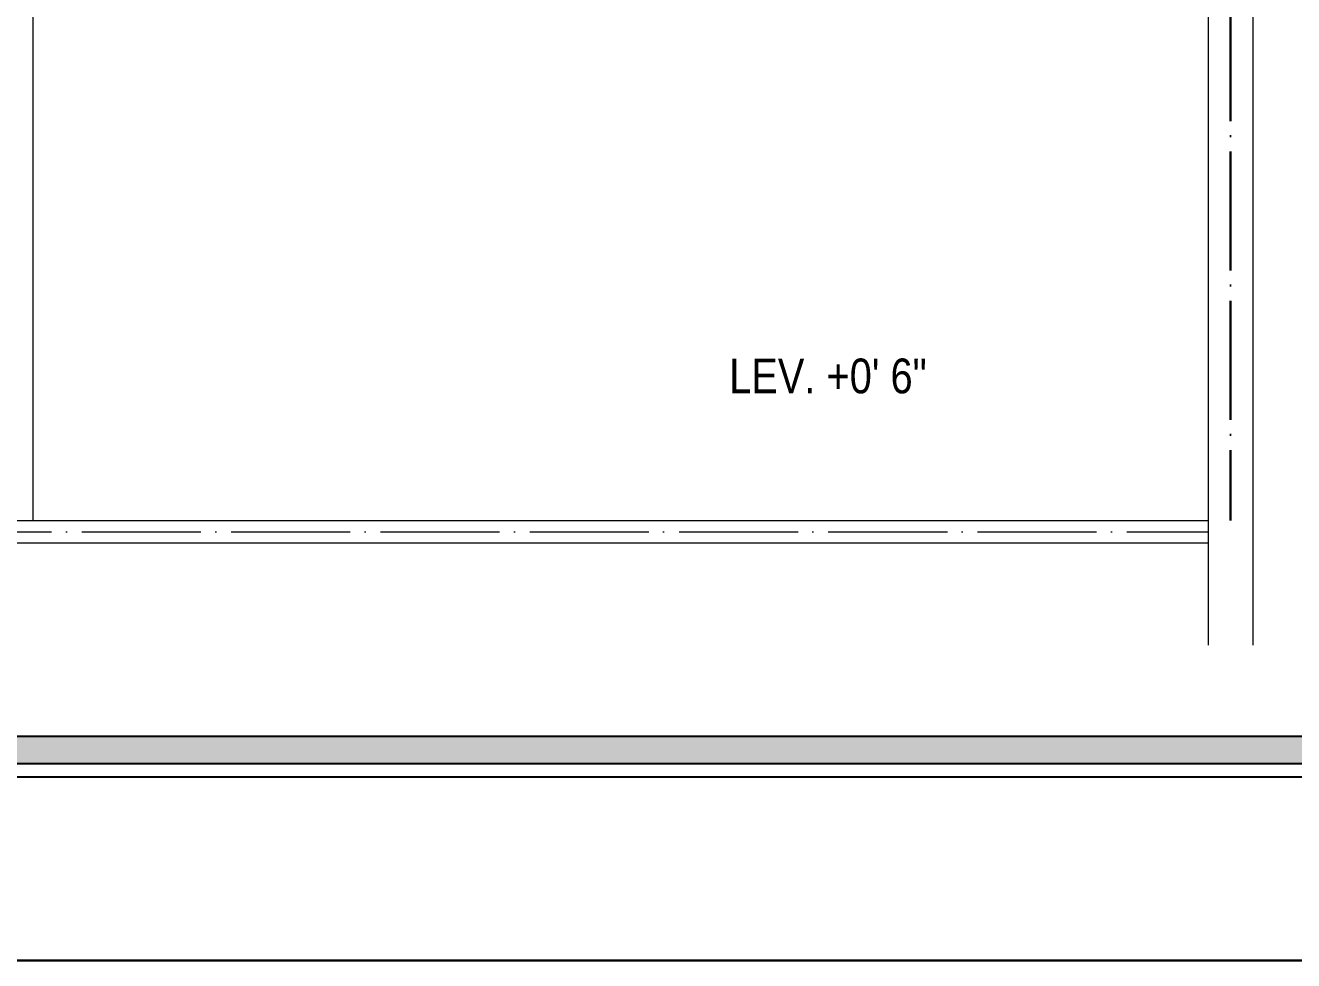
# Model space of a CAD drawing. Header units: millimetres. Extents: x 56222 to 3066687, y -650199 to -121287.
# Drawn here: x 147677.7 to 147933.4, y -180034.6 to -179846 of the extents above; entities that cross this region are included whole.
import ezdxf

# ---------------------------------------------------------------- set-up
doc = ezdxf.new("R2010")
doc.units = ezdxf.units.MM
doc.header["$MEASUREMENT"] = 0
doc.linetypes.add('ACAD_ISO04W100', pattern=[30, 24, -3, 0, -3])
for name, color, linetype, lineweight in [('GROUND FLOOR', 7, 'Continuous', 9), ('NAME PLATE', 7, 'Continuous', 25), ('X_PLOT', 1, 'Continuous', 9), ('XX~SLAB ( BEAM )~ ( DIM )', 7, 'Continuous', 9)]:
    doc.layers.add(name, color=color, linetype=linetype, lineweight=lineweight)
doc.layers.add('GROUND FLOOR  ( Text )', color=251, linetype='Continuous')
doc.styles.add("Cn_BT_0'-0", font='swissc.ttf')

# ---------------------------------------------------------------- blocks, each defined once
blk = doc.blocks.new('LAYOUT FILE')
at = {"layer": 'NAME PLATE', "true_color": 0xd39e00}
h = blk.add_hatch(color=42, dxfattribs=at)
h.paths.add_polyline_path([(3346889.83, -513806.18), (3346889.83, -514260.7), (3347535.56, -514260.7), (3347535.56, -513806.18)])
h.paths.add_polyline_path([(3346894.36, -513810.71), (3347531.03, -513810.71), (3347531.03, -514256.17), (3346894.36, -514256.17)], flags=16)
at = {"layer": 'NAME PLATE', "color": 42, "true_color": 0xd39e00}
for points in [[(3346887.56, -513803.91), (3347537.83, -513803.91), (3347537.83, -514262.96), (3346887.56, -514262.96)], [(3346889.83, -513806.18), (3347535.56, -513806.18), (3347535.56, -514260.7), (3346889.83, -514260.7)], [(3346894.36, -513810.71), (3347531.03, -513810.71), (3347531.03, -514256.17), (3346894.36, -514256.17)]]:
    blk.add_lwpolyline(points, close=True, dxfattribs=at)

msp = doc.modelspace()

# ---------------------------------------------------------------- linework, layer by layer
at = {"layer": 'GROUND FLOOR'}
for p, q in [((147916.1597, -179450.0543), (147916.1597, -179970.9871)), ((147925.1597, -179450.0543), (147925.1597, -179970.9871)), ((147679.1597, -179833.6031), (147679.1597, -179945.8531)), ((147420.4097, -179945.8531), (147916.1597, -179945.8531)), ((147415.9097, -179950.3531), (147916.1597, -179950.3531))]:
    msp.add_line(p, q, dxfattribs=at)
at = {"layer": 'GROUND FLOOR', "color": 1, "linetype": 'ACAD_ISO04W100'}
msp.add_lwpolyline([(147916.1597, -179485.6031), (147418.1597, -179485.6031), (147418.1597, -179948.1031), (147916.1597, -179948.1031)], dxfattribs=at)
at = {"layer": 'X_PLOT', "linetype": 'ACAD_ISO04W100', "lineweight": 30}
msp.add_line((147920.6597, -179450.0543), (147920.6597, -179945.8531), dxfattribs=at)
at = {"layer": 'XX~SLAB ( BEAM )~ ( DIM )', "color": 3, "lineweight": 30}
msp.add_lwpolyline([(150043.8659, -179381.5104), (147260.9808, -179381.5104), (147260.9808, -180034.5679), (150043.8659, -180034.5679)], close=True, dxfattribs=at)

# ---------------------------------------------------------------- block references
at = {"layer": 'NAME PLATE', "lineweight": 0, "xscale": 1.209046105522275, "yscale": 1.209046105522275, "zscale": 1.209046105522275}
msp.add_blockref('LAYOUT FILE', (-3899217.8958, 441770.0273, 0.1256), dxfattribs=at)

# ---------------------------------------------------------------- texts
at = {"layer": 'GROUND FLOOR  ( Text )', "color": 1, "insert": (147839.4907, -179916.7427), "char_height": 7, "attachment_point": 5, "style": "Cn_BT_0'-0"}
msp.add_mtext('LEV. +0\' 6"', dxfattribs=at)

doc.saveas('drawing.dxf')
